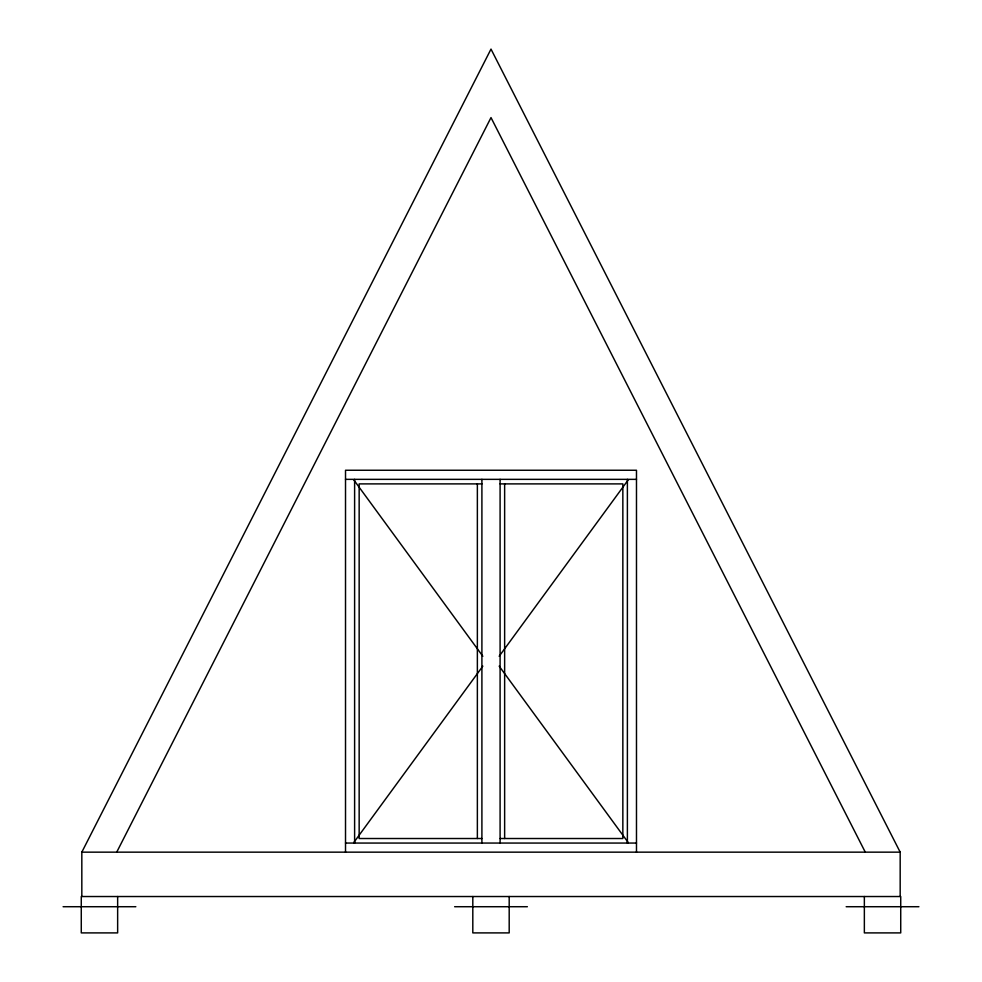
<?xml version="1.0" encoding="UTF-8"?>
<svg xmlns="http://www.w3.org/2000/svg" width="982" height="982" viewBox="0 0 982 982"><rect width="100%" height="100%" fill="white"/><g stroke="black" fill="none" stroke-linecap="round" stroke-linejoin="round"><path stroke-width="1.47" d="M81.825 896.529L81.825 852.155L491 49.1L900.175 852.155L900.175 896.529M116.723 852.155L491 117.594L865.277 852.155M353.68 842.666L482.837 666.14M499.163 656.271L628.32 479.744M345.517 479.351L636.483 479.351M481.904 483.893L359.154 483.893L359.154 838.518L481.904 838.518M500.096 483.893L622.846 483.893L622.846 838.518L500.096 838.518M345.517 843.059L636.483 843.059M81.825 852.155L900.175 852.155M63.093 906.717L135.835 906.717M454.629 906.717L527.371 906.717M846.165 906.717L918.907 906.717M499.163 666.14L628.32 842.666M353.68 479.744L482.837 656.271M864.356 896.529L864.356 932.9L900.727 932.9L900.727 896.529L81.273 896.529L81.273 932.9L117.644 932.9L117.644 896.529M636.483 852.155L636.483 470.255L345.517 470.255L345.517 852.155M627.388 479.351L627.388 843.059M509.192 896.529L509.192 932.9L472.808 932.9L472.808 896.529M504.638 483.893L504.638 838.518M500.096 479.351L500.096 843.059M481.904 479.351L481.904 843.059M477.362 483.893L477.362 838.518M354.612 479.351L354.612 843.059"/></g></svg>
